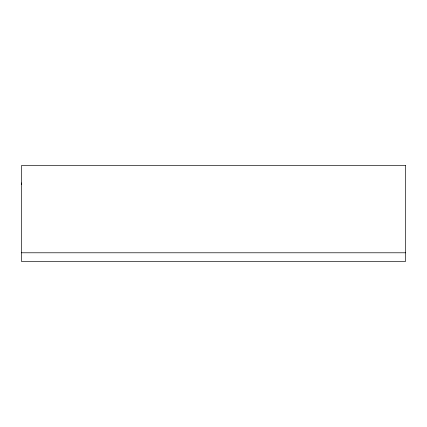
<?xml version="1.0" encoding="UTF-8"?>
<svg xmlns="http://www.w3.org/2000/svg" width="427" height="427" viewBox="0 0 427 427"><rect width="100%" height="100%" fill="white"/><g stroke="black" fill="none" stroke-linecap="round" stroke-linejoin="round"><path stroke-width="0.64" d="M21.35 184.464L21.35 182.932M21.35 252.784L405.65 252.784M405.65 165.676L21.35 165.676L21.35 261.324L405.65 261.324L405.65 165.676"/></g></svg>
